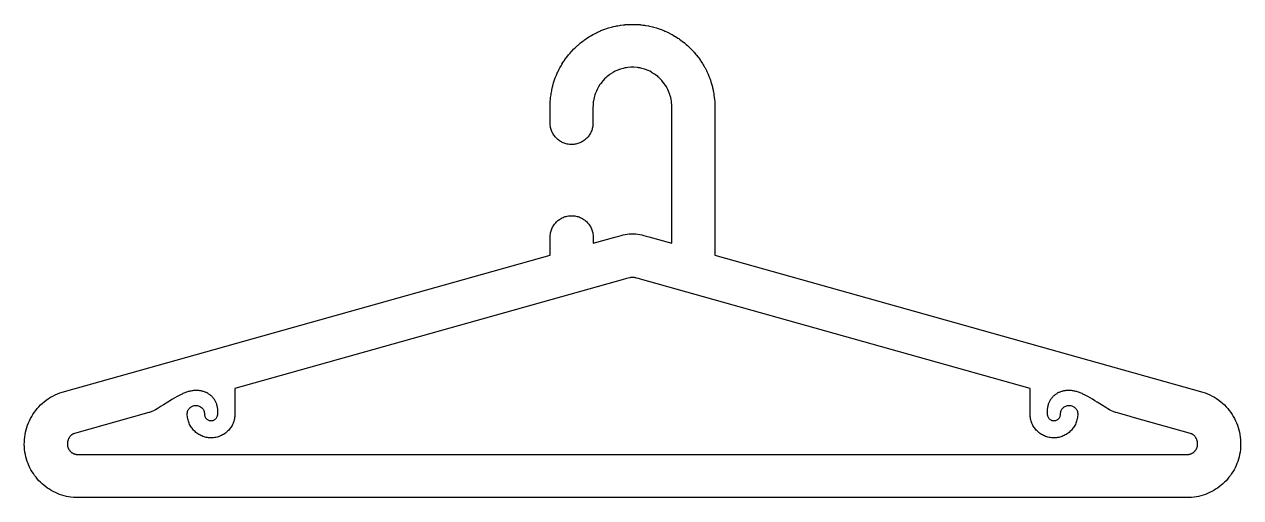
# Model space of a CAD drawing. Extents: x 27 to 2943, y 104 to 2866.
# Drawn here: x 2003.8 to 2428, y 1784.7 to 1949.6 of the extents above; entities that cross this region are included whole.
import ezdxf

# ---------------------------------------------------------------- set-up
doc = ezdxf.new("R2010")
doc.units = 0
doc.layers.add('IMPORT_-_HANGER_PACK_EPS', color=18, linetype='CONTINUOUS')

msp = doc.modelspace()

# ---------------------------------------------------------------- linework, layer by layer
at = {"layer": 'IMPORT_-_HANGER_PACK_EPS'}
for points in [[(2215.89, 1784.7), (2022.49, 1784.7), (2021.74, 1784.71), (2020.9, 1784.77), (2020.08, 1784.86), (2019.26, 1784.99), (2018.46, 1785.15), (2017.66, 1785.35), (2016.89, 1785.57), (2016.12, 1785.84), (2015.37, 1786.13), (2014.64, 1786.45), (2013.92, 1786.81), (2013.22, 1787.19), (2012.54, 1787.6), (2011.89, 1788.03), (2011.25, 1788.5), (2010.63, 1788.99), (2010.03, 1789.5), (2009.46, 1790.04), (2008.91, 1790.6), (2008.38, 1791.18), (2007.88, 1791.79), (2007.4, 1792.42), (2006.95, 1793.06), (2006.52, 1793.73), (2006.12, 1794.42), (2005.75, 1795.12), (2005.41, 1795.85), (2005.1, 1796.59), (2004.82, 1797.34), (2004.57, 1798.11), (2004.36, 1798.9), (2004.18, 1799.71), (2004.02, 1800.58), (2003.91, 1801.47), (2003.84, 1802.35), (2003.81, 1803.22), (2003.82, 1804.09), (2003.87, 1804.96), (2003.97, 1805.81), (2004.1, 1806.66), (2004.26, 1807.49), (2004.46, 1808.31), (2004.7, 1809.12), (2004.97, 1809.92), (2005.28, 1810.71), (2005.62, 1811.48), (2005.99, 1812.23), (2006.39, 1812.97), (2006.83, 1813.69), (2007.29, 1814.39), (2007.79, 1815.07), (2008.33, 1815.73), (2008.89, 1816.37), (2009.48, 1816.99), (2010.11, 1817.58), (2010.77, 1818.14), (2011.46, 1818.68), (2012.18, 1819.19), (2012.93, 1819.66), (2013.71, 1820.1), (2014.52, 1820.5), (2015.35, 1820.86), (2016.22, 1821.18), (2017.01, 1821.42), (2187.17, 1869.16), (2187.17, 1875.44), (2187.18, 1875.83), (2187.21, 1876.21), (2187.26, 1876.58), (2187.32, 1876.95), (2187.41, 1877.32), (2187.51, 1877.67), (2187.62, 1878.02), (2187.76, 1878.36), (2187.91, 1878.69), (2188.07, 1879.02), (2188.25, 1879.33), (2188.45, 1879.64), (2188.66, 1879.93), (2188.88, 1880.21), (2189.12, 1880.49), (2189.37, 1880.75), (2189.63, 1880.99), (2189.9, 1881.23), (2190.18, 1881.45), (2190.48, 1881.66), (2190.78, 1881.86), (2191.09, 1882.04), (2191.42, 1882.2), (2191.75, 1882.35), (2192.09, 1882.49), (2192.44, 1882.61), (2192.79, 1882.71), (2193.16, 1882.79), (2193.53, 1882.86), (2193.9, 1882.9), (2194.28, 1882.93), (2194.67, 1882.94), (2195.05, 1882.93), (2195.44, 1882.9), (2195.81, 1882.86), (2196.18, 1882.79), (2196.54, 1882.71), (2196.9, 1882.61), (2197.25, 1882.49), (2197.59, 1882.35), (2197.92, 1882.2), (2198.24, 1882.04), (2198.56, 1881.86), (2198.86, 1881.66), (2199.16, 1881.45), (2199.44, 1881.23), (2199.71, 1880.99), (2199.97, 1880.75), (2200.22, 1880.49), (2200.46, 1880.21), (2200.68, 1879.93), (2200.89, 1879.64), (2201.08, 1879.33), (2201.26, 1879.02), (2201.43, 1878.69), (2201.58, 1878.36), (2201.71, 1878.02), (2201.83, 1877.67), (2201.93, 1877.32), (2202.02, 1876.95), (2202.08, 1876.58), (2202.13, 1876.21), (2202.16, 1875.83), (2202.17, 1875.44), (2202.17, 1873.37), (2210.16, 1875.61), (2211.07, 1875.86), (2211.9, 1876.08), (2212.67, 1876.26), (2213.38, 1876.41), (2214.04, 1876.52), (2214.68, 1876.61), (2214.98, 1876.64), (2215.29, 1876.66), (2215.59, 1876.67), (2215.89, 1876.67), (2216.19, 1876.67), (2216.49, 1876.66), (2216.8, 1876.64), (2217.1, 1876.61), (2217.74, 1876.52), (2218.41, 1876.41), (2219.12, 1876.26), (2219.88, 1876.08), (2220.71, 1875.86), (2221.62, 1875.61), (2229.61, 1873.37), (2229.61, 1920.81), (2229.64, 1920.81), (2229.62, 1921.28), (2229.61, 1921.44), (2229.53, 1922.51), (2229.54, 1922.51), (2229.48, 1923), (2229.4, 1923.42), (2229.38, 1923.49), (2229.24, 1924.12), (2229.23, 1924.13), (2228.96, 1925.09), (2228.86, 1925.38), (2228.85, 1925.41), (2228.47, 1926.38), (2228.47, 1926.38), (2228.22, 1926.91), (2227.89, 1927.56), (2227.9, 1927.56), (2227.81, 1927.71), (2227.73, 1927.83), (2227.21, 1928.64), (2227.02, 1928.9), (2226.99, 1928.94), (2226.36, 1929.75), (2226.36, 1929.75), (2226.09, 1930.06), (2225.57, 1930.6), (2225.03, 1931.12), (2224.78, 1931.34), (2224.72, 1931.39), (2223.91, 1932.02), (2223.92, 1932.02), (2223.61, 1932.24), (2222.8, 1932.76), (2222.81, 1932.77), (2222.62, 1932.88), (2222.53, 1932.92), (2221.88, 1933.25), (2221.35, 1933.49), (2221.35, 1933.5), (2220.39, 1933.88), (2220.39, 1933.88), (2220.06, 1933.99), (2219.1, 1934.26), (2219.1, 1934.26), (2218.46, 1934.41), (2218.47, 1934.42), (2217.97, 1934.51), (2217.63, 1934.55), (2217.48, 1934.56), (2216.41, 1934.64), (2216.41, 1934.65), (2215.88, 1934.66), (2215.5, 1934.65), (2215.34, 1934.64), (2214.27, 1934.56), (2214.27, 1934.57), (2213.78, 1934.51), (2213.36, 1934.43), (2213.29, 1934.41), (2212.66, 1934.26), (2212.65, 1934.26), (2211.69, 1933.99), (2211.4, 1933.89), (2211.37, 1933.88), (2210.41, 1933.5), (2209.87, 1933.25), (2209.23, 1932.92), (2209.22, 1932.93), (2209.07, 1932.84), (2208.95, 1932.76), (2208.14, 1932.24), (2207.88, 1932.05), (2207.84, 1932.02), (2207.03, 1931.39), (2207.03, 1931.39), (2206.72, 1931.12), (2206.18, 1930.6), (2205.66, 1930.06), (2205.44, 1929.81), (2205.4, 1929.75), (2204.76, 1928.94), (2204.76, 1928.94), (2204.54, 1928.64), (2204.02, 1927.83), (2204.01, 1927.83), (2203.9, 1927.64), (2203.86, 1927.56), (2203.53, 1926.91), (2203.29, 1926.38), (2203.29, 1926.38), (2202.9, 1925.41), (2202.9, 1925.42), (2202.79, 1925.09), (2202.52, 1924.13), (2202.52, 1924.13), (2202.37, 1923.49), (2202.37, 1923.49), (2202.28, 1923), (2202.23, 1922.66), (2202.22, 1922.51), (2202.14, 1921.44), (2202.13, 1921.44), (2202.11, 1920.63), (2202.11, 1915.21), (2202.1, 1914.83), (2202.07, 1914.45), (2202.02, 1914.07), (2201.96, 1913.71), (2201.88, 1913.34), (2201.77, 1912.99), (2201.66, 1912.64), (2201.52, 1912.3), (2201.37, 1911.97), (2201.21, 1911.65), (2201.03, 1911.34), (2200.83, 1911.03), (2200.63, 1910.74), (2200.4, 1910.46), (2200.17, 1910.19), (2199.92, 1909.93), (2199.66, 1909.68), (2199.39, 1909.45), (2199.11, 1909.22), (2198.82, 1909.02), (2198.51, 1908.82), (2198.2, 1908.64), (2197.88, 1908.48), (2197.55, 1908.33), (2197.21, 1908.19), (2196.86, 1908.08), (2196.51, 1907.98), (2196.15, 1907.89), (2195.78, 1907.83), (2195.4, 1907.78), (2195.02, 1907.75), (2194.64, 1907.74), (2194.26, 1907.75), (2193.88, 1907.78), (2193.5, 1907.83), (2193.13, 1907.89), (2192.77, 1907.98), (2192.42, 1908.08), (2192.07, 1908.19), (2191.73, 1908.33), (2191.4, 1908.48), (2191.08, 1908.64), (2190.77, 1908.82), (2190.46, 1909.02), (2190.17, 1909.22), (2189.89, 1909.45), (2189.62, 1909.68), (2189.36, 1909.93), (2189.11, 1910.19), (2188.87, 1910.46), (2188.65, 1910.74), (2188.44, 1911.03), (2188.25, 1911.34), (2188.07, 1911.65), (2187.91, 1911.97), (2187.76, 1912.3), (2187.62, 1912.64), (2187.5, 1912.99), (2187.4, 1913.34), (2187.32, 1913.71), (2187.25, 1914.07), (2187.21, 1914.45), (2187.18, 1914.83), (2187.17, 1915.21), (2187.17, 1920.81), (2187.17, 1920.98), (2187.17, 1920.98), (2187.2, 1922.17), (2187.22, 1922.55), (2187.2, 1922.55), (2187.28, 1923.63), (2187.3, 1923.87), (2187.33, 1924.1), (2187.41, 1924.57), (2187.48, 1925.06), (2187.54, 1925.48), (2187.72, 1926.48), (2187.79, 1926.83), (2187.78, 1926.83), (2188.02, 1927.85), (2188.11, 1928.23), (2188.1, 1928.24), (2188.39, 1929.24), (2188.5, 1929.58), (2188.62, 1929.91), (2188.84, 1930.57), (2188.97, 1930.92), (2188.96, 1930.92), (2189.34, 1931.88), (2189.49, 1932.23), (2189.65, 1932.57), (2189.91, 1933.14), (2190.06, 1933.44), (2190.21, 1933.74), (2190.56, 1934.41), (2190.76, 1934.77), (2190.97, 1935.11), (2191.25, 1935.59), (2191.44, 1935.91), (2191.42, 1935.92), (2191.98, 1936.78), (2192.16, 1937.05), (2192.35, 1937.31), (2192.78, 1937.91), (2192.99, 1938.19), (2192.98, 1938.2), (2193.62, 1939.01), (2193.88, 1939.32), (2194.15, 1939.61), (2194.52, 1940.05), (2194.76, 1940.31), (2194.76, 1940.31), (2195.47, 1941.05), (2195.73, 1941.31), (2195.74, 1941.32), (2195.74, 1941.32), (2196.47, 1942.02), (2196.69, 1942.22), (2196.91, 1942.4), (2197.51, 1942.93), (2197.78, 1943.15), (2197.77, 1943.16), (2198.58, 1943.8), (2198.89, 1944.03), (2199.21, 1944.24), (2199.71, 1944.6), (2200, 1944.8), (2200, 1944.8), (2200.86, 1945.36), (2201.24, 1945.58), (2201.61, 1945.78), (2202.08, 1946.05), (2202.38, 1946.21), (2202.37, 1946.22), (2203.29, 1946.69), (2203.64, 1946.86), (2203.64, 1946.87), (2204.58, 1947.29), (2204.9, 1947.43), (2204.9, 1947.44), (2205.86, 1947.82), (2206.22, 1947.96), (2206.59, 1948.07), (2207.19, 1948.27), (2207.55, 1948.38), (2207.54, 1948.39), (2208.55, 1948.68), (2208.91, 1948.77), (2209.27, 1948.84), (2209.95, 1949), (2210.34, 1949.08), (2210.73, 1949.14), (2211.34, 1949.25), (2211.72, 1949.3), (2211.72, 1949.31), (2212.77, 1949.44), (2213.16, 1949.48), (2213.16, 1949.5), (2214.23, 1949.58), (2214.68, 1949.6), (2215.12, 1949.59), (2215.7, 1949.61), (2216.05, 1949.61), (2216.08, 1949.61), (2216.09, 1949.61), (2217.14, 1949.58), (2217.52, 1949.56), (2217.52, 1949.58), (2218.6, 1949.5), (2218.84, 1949.48), (2219.07, 1949.45), (2219.54, 1949.37), (2220.03, 1949.31), (2220.45, 1949.24), (2221.45, 1949.06), (2221.8, 1948.99), (2221.8, 1949), (2222.83, 1948.76), (2223.2, 1948.67), (2223.21, 1948.68), (2224.21, 1948.39), (2224.55, 1948.28), (2224.88, 1948.16), (2225.54, 1947.94), (2225.89, 1947.81), (2225.89, 1947.82), (2226.85, 1947.44), (2227.21, 1947.29), (2227.55, 1947.13), (2228.11, 1946.87), (2228.42, 1946.72), (2228.71, 1946.57), (2229.38, 1946.22), (2229.74, 1946.02), (2230.08, 1945.81), (2230.57, 1945.53), (2230.88, 1945.34), (2230.89, 1945.36), (2231.75, 1944.8), (2232.02, 1944.62), (2232.28, 1944.43), (2232.88, 1944), (2233.16, 1943.79), (2233.17, 1943.8), (2233.98, 1943.16), (2234.29, 1942.9), (2234.58, 1942.63), (2235.02, 1942.26), (2235.28, 1942.02), (2235.28, 1942.02), (2236.02, 1941.31), (2236.29, 1941.05), (2236.29, 1941.04), (2236.29, 1941.04), (2236.99, 1940.31), (2237.19, 1940.09), (2237.38, 1939.87), (2237.9, 1939.27), (2238.12, 1939), (2238.13, 1939.01), (2238.77, 1938.2), (2239, 1937.89), (2239.21, 1937.57), (2239.57, 1937.07), (2239.77, 1936.78), (2239.77, 1936.78), (2240.33, 1935.92), (2240.55, 1935.54), (2240.75, 1935.17), (2241.02, 1934.7), (2241.18, 1934.4), (2241.19, 1934.41), (2241.66, 1933.5), (2241.83, 1933.14), (2241.84, 1933.14), (2242.27, 1932.21), (2242.4, 1931.88), (2242.41, 1931.88), (2242.79, 1930.92), (2242.93, 1930.56), (2243.04, 1930.19), (2243.24, 1929.59), (2243.35, 1929.24), (2243.36, 1929.24), (2243.65, 1928.24), (2243.74, 1927.87), (2243.82, 1927.51), (2243.97, 1926.83), (2244.05, 1926.44), (2244.11, 1926.05), (2244.22, 1925.44), (2244.28, 1925.06), (2244.41, 1924.01), (2244.45, 1923.62), (2244.47, 1923.63), (2244.55, 1922.55), (2244.57, 1922.1), (2244.57, 1921.66), (2244.58, 1920.98), (2244.58, 1920.81), (2244.61, 1920.81), (2244.61, 1869.77), (2244.61, 1869.47), (2244.59, 1869.17), (2414.78, 1821.42), (2415.56, 1821.18), (2416.43, 1820.86), (2417.26, 1820.5), (2418.07, 1820.1), (2418.85, 1819.66), (2419.6, 1819.19), (2420.32, 1818.68), (2421.01, 1818.14), (2421.67, 1817.58), (2422.3, 1816.99), (2422.89, 1816.37), (2423.46, 1815.73), (2423.99, 1815.07), (2424.49, 1814.39), (2424.95, 1813.69), (2425.39, 1812.97), (2425.79, 1812.23), (2426.16, 1811.48), (2426.5, 1810.71), (2426.81, 1809.92), (2427.08, 1809.12), (2427.32, 1808.31), (2427.52, 1807.49), (2427.69, 1806.66), (2427.81, 1805.81), (2427.91, 1804.96), (2427.96, 1804.09), (2427.97, 1803.22), (2427.94, 1802.35), (2427.87, 1801.47), (2427.76, 1800.58), (2427.61, 1799.71), (2427.42, 1798.9), (2427.21, 1798.11), (2426.96, 1797.34), (2426.68, 1796.59), (2426.37, 1795.85), (2426.03, 1795.12), (2425.66, 1794.42), (2425.26, 1793.73), (2424.83, 1793.06), (2424.38, 1792.42), (2423.9, 1791.79), (2423.4, 1791.18), (2422.87, 1790.6), (2422.32, 1790.04), (2421.75, 1789.5), (2421.15, 1788.99), (2420.53, 1788.5), (2419.89, 1788.03), (2419.24, 1787.6), (2418.56, 1787.19), (2417.86, 1786.81), (2417.14, 1786.45), (2416.41, 1786.13), (2415.66, 1785.84), (2414.89, 1785.57), (2414.12, 1785.35), (2413.32, 1785.15), (2412.52, 1784.99), (2411.7, 1784.86), (2410.88, 1784.77), (2410.04, 1784.71), (2409.29, 1784.7), (2215.89, 1784.7)], [(2388.32, 1813.27), (2384.55, 1814.33), (2384.3, 1814.4), (2384.05, 1814.49), (2383.78, 1814.6), (2383.5, 1814.72), (2382.91, 1815), (2382.28, 1815.33), (2381.62, 1815.7), (2380.93, 1816.11), (2379.45, 1817), (2377.89, 1817.97), (2377.09, 1818.46), (2376.27, 1818.96), (2375.45, 1819.44), (2374.63, 1819.91), (2373.8, 1820.36), (2372.97, 1820.78), (2372.66, 1820.94), (2372.35, 1821.08), (2372.04, 1821.21), (2371.73, 1821.33), (2371.42, 1821.44), (2371.11, 1821.54), (2370.8, 1821.63), (2370.49, 1821.71), (2370.19, 1821.79), (2369.89, 1821.85), (2369.59, 1821.9), (2369.29, 1821.95), (2369, 1821.98), (2368.7, 1822.01), (2368.41, 1822.03), (2368.13, 1822.04), (2367.84, 1822.04), (2367.56, 1822.03), (2367.28, 1822.01), (2367.01, 1821.99), (2366.74, 1821.95), (2366.47, 1821.91), (2366.21, 1821.86), (2365.95, 1821.8), (2365.69, 1821.73), (2365.44, 1821.66), (2365.2, 1821.58), (2364.95, 1821.49), (2364.72, 1821.39), (2364.48, 1821.28), (2364.26, 1821.17), (2364.03, 1821.05), (2363.82, 1820.92), (2363.6, 1820.79), (2363.4, 1820.64), (2363.2, 1820.49), (2363, 1820.34), (2362.81, 1820.18), (2362.63, 1820.01), (2362.46, 1819.83), (2362.29, 1819.65), (2362.12, 1819.46), (2361.97, 1819.26), (2361.82, 1819.06), (2361.67, 1818.85), (2361.54, 1818.64), (2361.41, 1818.42), (2361.29, 1818.19), (2361.18, 1817.96), (2361.07, 1817.72), (2360.98, 1817.48), (2360.89, 1817.23), (2360.81, 1816.98), (2360.74, 1816.72), (2360.67, 1816.45), (2360.62, 1816.18), (2360.57, 1815.9), (2360.53, 1815.62), (2360.51, 1815.34), (2360.49, 1815.05), (2360.48, 1814.75), (2360.48, 1814.45), (2360.49, 1814.15), (2360.51, 1813.84), (2360.52, 1813.84), (2360.52, 1813.84), (2360.51, 1813.84), (2360.52, 1813.61), (2360.56, 1813.38), (2360.61, 1813.16), (2360.69, 1812.95), (2360.79, 1812.75), (2360.91, 1812.56), (2361.05, 1812.37), (2361.2, 1812.21), (2361.37, 1812.05), (2361.55, 1811.92), (2361.74, 1811.8), (2361.94, 1811.7), (2362.16, 1811.62), (2362.38, 1811.56), (2362.6, 1811.53), (2362.83, 1811.51), (2362.83, 1811.52), (2362.84, 1811.52), (2362.84, 1811.52), (2362.84, 1811.51), (2363.07, 1811.53), (2363.3, 1811.56), (2363.51, 1811.62), (2363.73, 1811.7), (2363.93, 1811.8), (2364.12, 1811.92), (2364.3, 1812.06), (2364.47, 1812.21), (2364.62, 1812.38), (2364.76, 1812.56), (2364.88, 1812.75), (2364.98, 1812.95), (2365.06, 1813.16), (2365.12, 1813.38), (2365.15, 1813.61), (2365.16, 1813.84), (2365.15, 1813.84), (2365.15, 1813.84), (2365.16, 1814), (2365.17, 1814.15), (2365.19, 1814.3), (2365.21, 1814.45), (2365.29, 1814.73), (2365.39, 1815.01), (2365.51, 1815.27), (2365.66, 1815.52), (2365.84, 1815.75), (2366.03, 1815.96), (2366.24, 1816.16), (2366.47, 1816.33), (2366.72, 1816.48), (2366.98, 1816.61), (2367.26, 1816.71), (2367.55, 1816.78), (2367.7, 1816.81), (2367.85, 1816.83), (2368, 1816.84), (2368.15, 1816.84), (2368.31, 1816.84), (2368.46, 1816.83), (2368.61, 1816.81), (2368.76, 1816.78), (2369.04, 1816.71), (2369.32, 1816.61), (2369.58, 1816.48), (2369.83, 1816.33), (2370.06, 1816.16), (2370.27, 1815.96), (2370.47, 1815.75), (2370.64, 1815.52), (2370.79, 1815.27), (2370.92, 1815.01), (2371.02, 1814.73), (2371.09, 1814.45), (2371.12, 1814.3), (2371.14, 1814.15), (2371.15, 1814), (2371.15, 1813.84), (2371.15, 1813.84), (2371.14, 1813.84), (2371.13, 1813.41), (2371.1, 1812.99), (2371.04, 1812.57), (2370.97, 1812.16), (2370.88, 1811.76), (2370.77, 1811.37), (2370.64, 1810.98), (2370.49, 1810.6), (2370.32, 1810.24), (2370.14, 1809.88), (2369.94, 1809.53), (2369.72, 1809.19), (2369.49, 1808.87), (2369.25, 1808.55), (2368.99, 1808.25), (2368.71, 1807.97), (2368.42, 1807.69), (2368.12, 1807.43), (2367.81, 1807.19), (2367.48, 1806.95), (2367.15, 1806.74), (2366.8, 1806.54), (2366.44, 1806.36), (2366.07, 1806.19), (2365.7, 1806.04), (2365.31, 1805.91), (2364.92, 1805.8), (2364.51, 1805.71), (2364.1, 1805.63), (2363.69, 1805.58), (2363.26, 1805.55), (2362.84, 1805.54), (2362.84, 1805.52), (2362.84, 1805.52), (2362.83, 1805.52), (2362.83, 1805.54), (2362.41, 1805.55), (2361.98, 1805.58), (2361.57, 1805.63), (2361.16, 1805.71), (2360.76, 1805.8), (2360.36, 1805.91), (2359.97, 1806.04), (2359.6, 1806.19), (2359.23, 1806.36), (2358.87, 1806.54), (2358.52, 1806.74), (2358.19, 1806.95), (2357.86, 1807.18), (2357.55, 1807.43), (2357.25, 1807.69), (2356.96, 1807.97), (2356.69, 1808.25), (2356.42, 1808.55), (2356.18, 1808.87), (2355.95, 1809.19), (2355.73, 1809.53), (2355.53, 1809.88), (2355.35, 1810.24), (2355.18, 1810.6), (2355.03, 1810.98), (2354.9, 1811.37), (2354.79, 1811.76), (2354.7, 1812.16), (2354.63, 1812.57), (2354.57, 1812.99), (2354.54, 1813.41), (2354.53, 1813.84), (2354.52, 1813.84), (2354.52, 1813.84), (2354.53, 1813.84), (2354.53, 1822.75), (2221.62, 1860.03), (2219.51, 1860.63), (2218.69, 1860.87), (2217.99, 1861.06), (2217.38, 1861.21), (2217.1, 1861.27), (2216.84, 1861.32), (2216.59, 1861.36), (2216.35, 1861.39), (2216.12, 1861.4), (2215.89, 1861.41), (2215.66, 1861.4), (2215.43, 1861.39), (2215.19, 1861.36), (2214.94, 1861.32), (2214.4, 1861.21), (2213.79, 1861.06), (2212.27, 1860.63), (2210.16, 1860.03), (2077.25, 1822.75), (2077.25, 1813.84), (2077.26, 1813.84), (2077.26, 1813.84), (2077.25, 1813.84), (2077.24, 1813.41), (2077.21, 1812.99), (2077.15, 1812.57), (2077.08, 1812.16), (2076.99, 1811.76), (2076.88, 1811.37), (2076.75, 1810.98), (2076.6, 1810.6), (2076.43, 1810.24), (2076.25, 1809.88), (2076.05, 1809.53), (2075.83, 1809.19), (2075.6, 1808.87), (2075.35, 1808.55), (2075.09, 1808.25), (2074.82, 1807.97), (2074.53, 1807.69), (2074.23, 1807.43), (2073.92, 1807.18), (2073.59, 1806.95), (2073.26, 1806.74), (2072.91, 1806.54), (2072.55, 1806.36), (2072.18, 1806.19), (2071.81, 1806.04), (2071.42, 1805.91), (2071.02, 1805.8), (2070.62, 1805.71), (2070.21, 1805.63), (2069.8, 1805.58), (2069.37, 1805.55), (2068.95, 1805.54), (2068.95, 1805.52), (2068.94, 1805.52), (2068.94, 1805.52), (2068.94, 1805.54), (2068.52, 1805.55), (2068.09, 1805.58), (2067.68, 1805.63), (2067.27, 1805.71), (2066.86, 1805.8), (2066.47, 1805.91), (2066.08, 1806.04), (2065.71, 1806.19), (2065.34, 1806.36), (2064.98, 1806.54), (2064.63, 1806.74), (2064.29, 1806.95), (2063.97, 1807.19), (2063.66, 1807.43), (2063.36, 1807.69), (2063.07, 1807.97), (2062.79, 1808.25), (2062.53, 1808.55), (2062.29, 1808.87), (2062.06, 1809.19), (2061.84, 1809.53), (2061.64, 1809.88), (2061.46, 1810.24), (2061.29, 1810.6), (2061.14, 1810.98), (2061.01, 1811.37), (2060.9, 1811.76), (2060.81, 1812.16), (2060.74, 1812.57), (2060.68, 1812.99), (2060.65, 1813.41), (2060.64, 1813.84), (2060.63, 1813.84), (2060.63, 1813.84), (2060.63, 1814), (2060.64, 1814.15), (2060.66, 1814.3), (2060.69, 1814.45), (2060.76, 1814.73), (2060.86, 1815.01), (2060.99, 1815.27), (2061.14, 1815.52), (2061.31, 1815.75), (2061.51, 1815.96), (2061.72, 1816.16), (2061.95, 1816.33), (2062.2, 1816.48), (2062.46, 1816.61), (2062.74, 1816.71), (2063.02, 1816.78), (2063.17, 1816.81), (2063.32, 1816.83), (2063.47, 1816.84), (2063.63, 1816.84), (2063.78, 1816.84), (2063.93, 1816.83), (2064.08, 1816.81), (2064.23, 1816.78), (2064.52, 1816.71), (2064.8, 1816.61), (2065.06, 1816.48), (2065.3, 1816.33), (2065.54, 1816.16), (2065.75, 1815.96), (2065.94, 1815.75), (2066.12, 1815.52), (2066.27, 1815.27), (2066.39, 1815.01), (2066.49, 1814.73), (2066.57, 1814.45), (2066.59, 1814.3), (2066.61, 1814.15), (2066.62, 1814), (2066.63, 1813.84), (2066.63, 1813.84), (2066.62, 1813.84), (2066.63, 1813.61), (2066.66, 1813.38), (2066.72, 1813.16), (2066.8, 1812.95), (2066.9, 1812.75), (2067.02, 1812.56), (2067.16, 1812.38), (2067.31, 1812.21), (2067.48, 1812.06), (2067.66, 1811.92), (2067.85, 1811.8), (2068.05, 1811.7), (2068.26, 1811.62), (2068.48, 1811.56), (2068.71, 1811.53), (2068.94, 1811.51), (2068.94, 1811.52), (2068.94, 1811.52), (2068.95, 1811.52), (2068.95, 1811.51), (2069.18, 1811.53), (2069.4, 1811.56), (2069.62, 1811.62), (2069.84, 1811.7), (2070.04, 1811.8), (2070.23, 1811.92), (2070.41, 1812.05), (2070.58, 1812.21), (2070.73, 1812.37), (2070.87, 1812.56), (2070.99, 1812.75), (2071.09, 1812.95), (2071.17, 1813.16), (2071.22, 1813.38), (2071.26, 1813.61), (2071.27, 1813.84), (2071.26, 1813.84), (2071.26, 1813.84), (2071.27, 1813.84), (2071.29, 1814.15), (2071.3, 1814.45), (2071.3, 1814.75), (2071.29, 1815.05), (2071.27, 1815.34), (2071.25, 1815.62), (2071.21, 1815.9), (2071.16, 1816.18), (2071.11, 1816.45), (2071.04, 1816.72), (2070.97, 1816.98), (2070.89, 1817.23), (2070.8, 1817.48), (2070.71, 1817.72), (2070.6, 1817.96), (2070.49, 1818.19), (2070.37, 1818.42), (2070.24, 1818.64), (2070.1, 1818.85), (2069.96, 1819.06), (2069.81, 1819.26), (2069.66, 1819.46), (2069.49, 1819.65), (2069.32, 1819.83), (2069.15, 1820.01), (2068.97, 1820.18), (2068.78, 1820.34), (2068.58, 1820.49), (2068.38, 1820.64), (2068.18, 1820.79), (2067.96, 1820.92), (2067.75, 1821.05), (2067.52, 1821.17), (2067.3, 1821.28), (2067.06, 1821.39), (2066.83, 1821.49), (2066.58, 1821.58), (2066.34, 1821.66), (2066.09, 1821.73), (2065.83, 1821.8), (2065.57, 1821.86), (2065.31, 1821.91), (2065.04, 1821.95), (2064.77, 1821.99), (2064.5, 1822.01), (2064.22, 1822.03), (2063.94, 1822.04), (2063.65, 1822.04), (2063.36, 1822.03), (2063.07, 1822.01), (2062.78, 1821.98), (2062.49, 1821.95), (2062.19, 1821.9), (2061.89, 1821.85), (2061.59, 1821.79), (2061.28, 1821.71), (2060.98, 1821.63), (2060.67, 1821.54), (2060.36, 1821.44), (2060.05, 1821.33), (2059.74, 1821.21), (2059.43, 1821.08), (2059.12, 1820.94), (2058.81, 1820.78), (2057.98, 1820.36), (2057.15, 1819.91), (2056.33, 1819.44), (2055.51, 1818.96), (2053.89, 1817.97), (2052.33, 1817), (2051.58, 1816.54), (2050.85, 1816.11), (2050.16, 1815.7), (2049.5, 1815.33), (2048.87, 1815), (2048.28, 1814.72), (2048, 1814.6), (2047.73, 1814.49), (2047.48, 1814.4), (2047.23, 1814.33), (2021.25, 1807.04), (2021.04, 1806.97), (2020.94, 1806.93), (2020.83, 1806.89), (2020.72, 1806.83), (2020.61, 1806.77), (2020.5, 1806.7), (2020.38, 1806.62), (2020.27, 1806.53), (2020.15, 1806.43), (2020.03, 1806.32), (2019.92, 1806.2), (2019.81, 1806.07), (2019.7, 1805.94), (2019.59, 1805.79), (2019.49, 1805.64), (2019.39, 1805.48), (2019.3, 1805.31), (2019.22, 1805.14), (2019.14, 1804.96), (2019.07, 1804.78), (2019.01, 1804.6), (2018.95, 1804.42), (2018.91, 1804.24), (2018.87, 1804.05), (2018.84, 1803.87), (2018.82, 1803.69), (2018.81, 1803.52), (2018.81, 1803.35), (2018.82, 1803.18), (2018.83, 1803.02), (2018.85, 1802.86), (2018.88, 1802.7), (2018.91, 1802.55), (2018.96, 1802.39), (2019, 1802.24), (2019.06, 1802.09), (2019.12, 1801.95), (2019.19, 1801.8), (2019.26, 1801.66), (2019.34, 1801.52), (2019.43, 1801.39), (2019.52, 1801.26), (2019.62, 1801.13), (2019.72, 1801.01), (2019.83, 1800.89), (2019.94, 1800.77), (2020.06, 1800.66), (2020.18, 1800.56), (2020.3, 1800.46), (2020.43, 1800.37), (2020.57, 1800.28), (2020.7, 1800.19), (2020.84, 1800.12), (2020.99, 1800.05), (2021.13, 1799.98), (2021.28, 1799.93), (2021.43, 1799.87), (2021.58, 1799.83), (2021.74, 1799.79), (2021.9, 1799.76), (2022.06, 1799.73), (2022.23, 1799.71), (2022.4, 1799.7), (2022.66, 1799.7), (2215.89, 1799.7), (2409.12, 1799.7), (2409.38, 1799.7), (2409.55, 1799.71), (2409.72, 1799.73), (2409.88, 1799.76), (2410.04, 1799.79), (2410.2, 1799.83), (2410.35, 1799.87), (2410.5, 1799.93), (2410.65, 1799.98), (2410.79, 1800.05), (2410.94, 1800.12), (2411.08, 1800.19), (2411.21, 1800.28), (2411.35, 1800.37), (2411.48, 1800.46), (2411.6, 1800.56), (2411.72, 1800.66), (2411.84, 1800.77), (2411.95, 1800.89), (2412.06, 1801.01), (2412.16, 1801.13), (2412.26, 1801.26), (2412.35, 1801.39), (2412.44, 1801.52), (2412.52, 1801.66), (2412.59, 1801.8), (2412.66, 1801.95), (2412.72, 1802.09), (2412.78, 1802.24), (2412.82, 1802.39), (2412.87, 1802.55), (2412.9, 1802.7), (2412.93, 1802.86), (2412.95, 1803.02), (2412.96, 1803.18), (2412.97, 1803.35), (2412.97, 1803.52), (2412.96, 1803.69), (2412.94, 1803.87), (2412.91, 1804.05), (2412.87, 1804.24), (2412.83, 1804.42), (2412.77, 1804.6), (2412.71, 1804.78), (2412.64, 1804.96), (2412.56, 1805.14), (2412.48, 1805.31), (2412.39, 1805.48), (2412.29, 1805.64), (2412.19, 1805.79), (2412.08, 1805.94), (2411.97, 1806.07), (2411.86, 1806.2), (2411.75, 1806.32), (2411.63, 1806.43), (2411.51, 1806.53), (2411.4, 1806.62), (2411.29, 1806.7), (2411.17, 1806.77), (2411.06, 1806.83), (2410.95, 1806.89), (2410.84, 1806.93), (2410.74, 1806.97), (2410.53, 1807.04), (2390.97, 1812.52), (2388.32, 1813.27)]]:
    msp.add_lwpolyline(points, close=True, dxfattribs=at)

doc.saveas('drawing.dxf')
